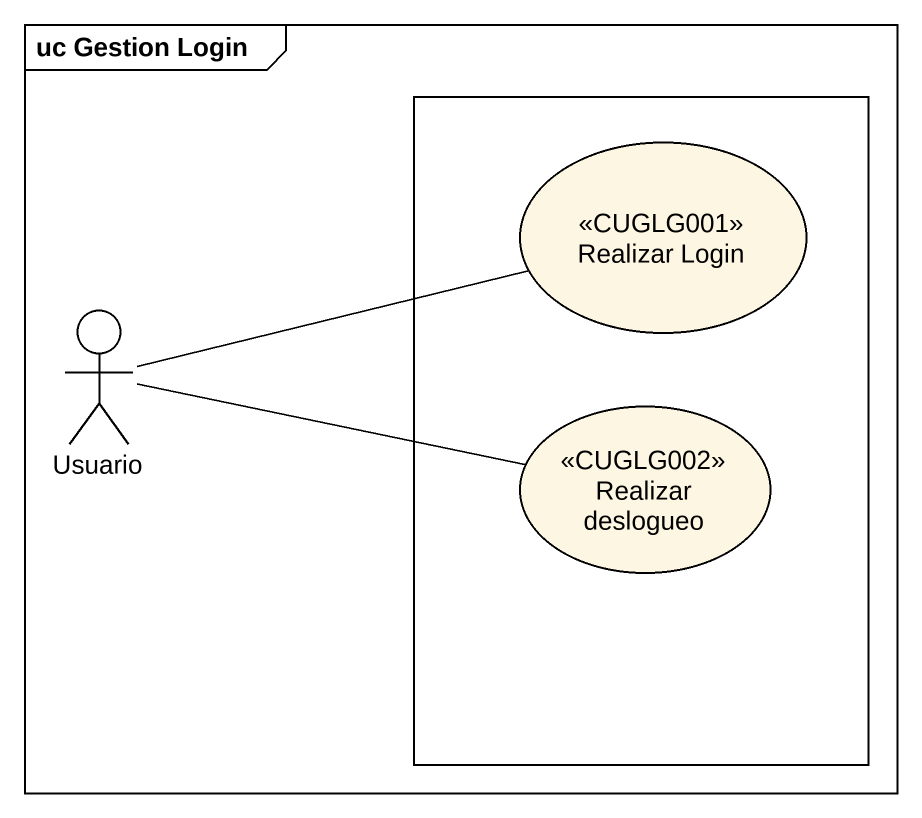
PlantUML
@startuml
mainframe uc Gestion Login
rectangle " " as rectangle1 {
  usecase "Realizar Login" as Realizar_Login <<CUGLG001>>
  usecase "Realizar deslogueo" as Realizar_deslogueo <<CUGLG002>>
}
actor Usuario
Usuario -right- Realizar_Login
Usuario -right- Realizar_deslogueo
@enduml
